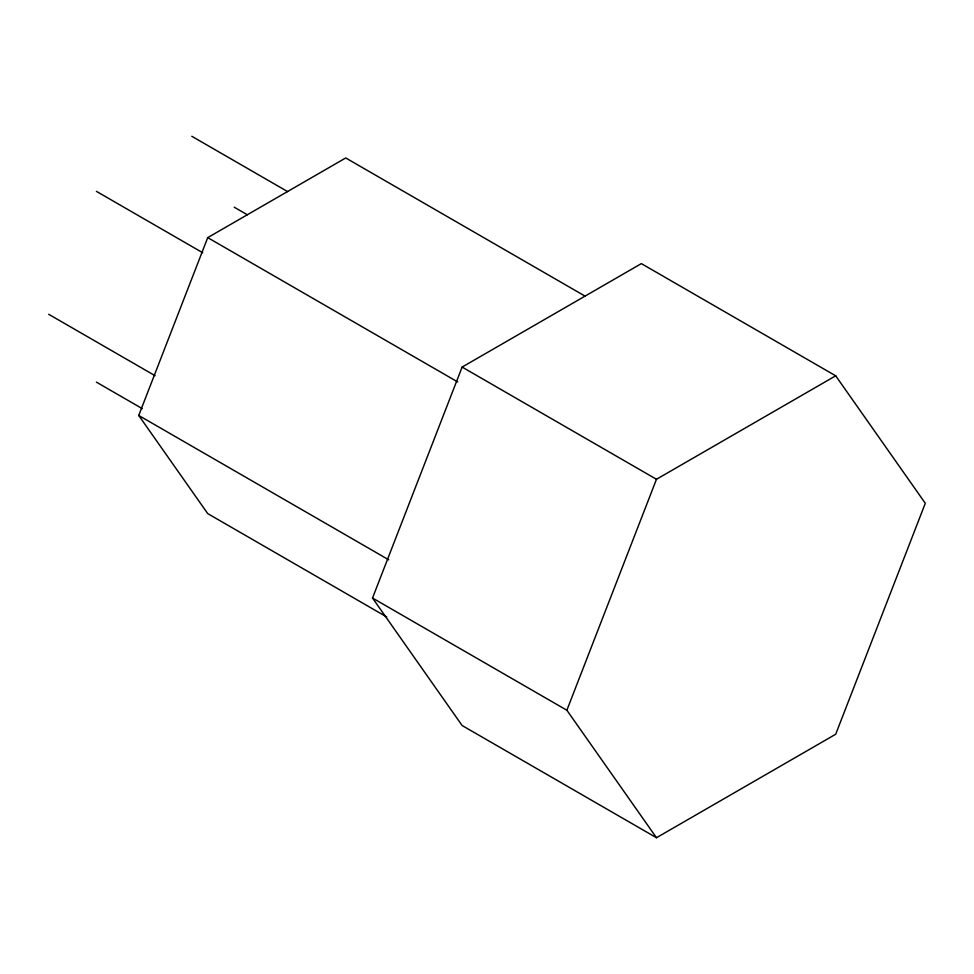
<?xml version="1.0" encoding="UTF-8"?>
<svg xmlns="http://www.w3.org/2000/svg" width="974" height="974" viewBox="0 0 974 974"><rect width="100%" height="100%" fill="white"/><g stroke="black" fill="none" stroke-linecap="round" stroke-linejoin="round"><path stroke-width="1.46" d="M386.69 616.944L207.73 513.615L138.734 415.46L207.73 237.632L345.733 157.958L585.216 296.218M372.518 598.036L462.126 367.076L641.355 263.613L835.692 375.806L925.3 503.29L835.692 734.25L656.476 837.725L462.126 725.52L372.518 598.036L566.868 710.241L656.476 837.725M566.868 710.241L656.476 479.281L835.692 375.806M191.793 136.275L287.659 191.622M234.198 207.194L247.323 214.767M462.126 367.076L656.476 479.281M207.73 237.632L457.743 381.966M96.402 191.354L202.762 252.765M48.7 314.285L155.073 375.696M96.402 382.137L142.362 408.678M138.734 415.46L388.748 559.807"/></g></svg>
